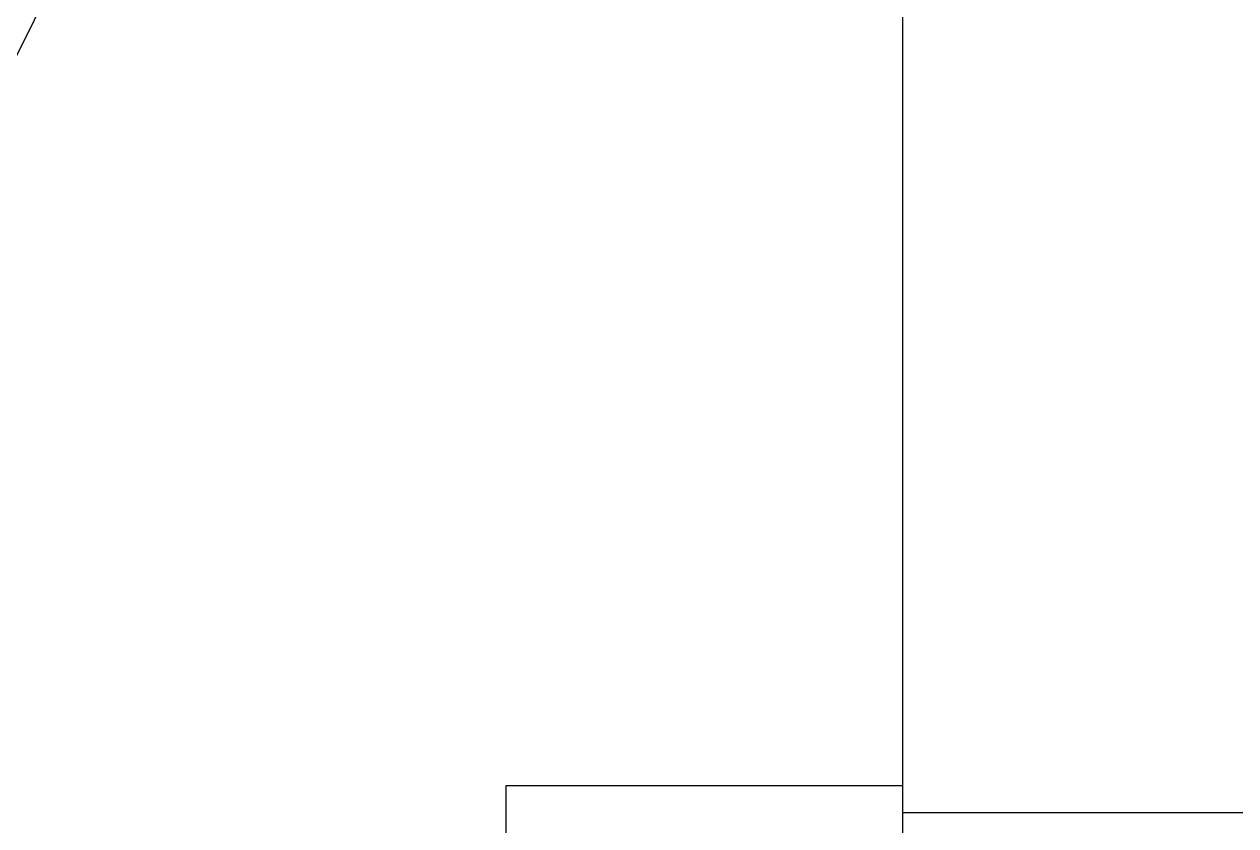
# Model space of a CAD drawing. Header units: millimetres. Extents: x 256 to 2599, y 626 to 1192.
# Drawn here: x 1907.469 to 1909.258, y 835.784 to 836.968 of the extents above; entities that cross this region are included whole.
import ezdxf

# ---------------------------------------------------------------- set-up
doc = ezdxf.new("R2010")
doc.units = ezdxf.units.MM
doc.layers.add('MAIN-1', color=7, linetype='Continuous')
doc.layers.add('MAIN-2', color=7, linetype='Continuous')

msp = doc.modelspace()

# ---------------------------------------------------------------- linework, layer by layer
at = {"layer": 'MAIN-1'}
for p, q in [((1908.7662, 834.3), (1908.7662, 843.1666)), ((1908.7662, 835.8041), (1910.8245, 835.8041))]:
    msp.add_line(p, q, dxfattribs=at)
at = {"layer": 'MAIN-2'}
for p, q in [((1908.1804, 835.8437), (1908.7662, 835.8437)), ((1908.1804, 835.8437), (1908.7662, 835.8437)), ((1908.1804, 835.0125), (1908.1804, 835.8437))]:
    msp.add_line(p, q, dxfattribs=at)
msp.add_arc((1903.9371, 838.7333), 3.9583, 180, 360, dxfattribs=at)

doc.saveas('drawing.dxf')
